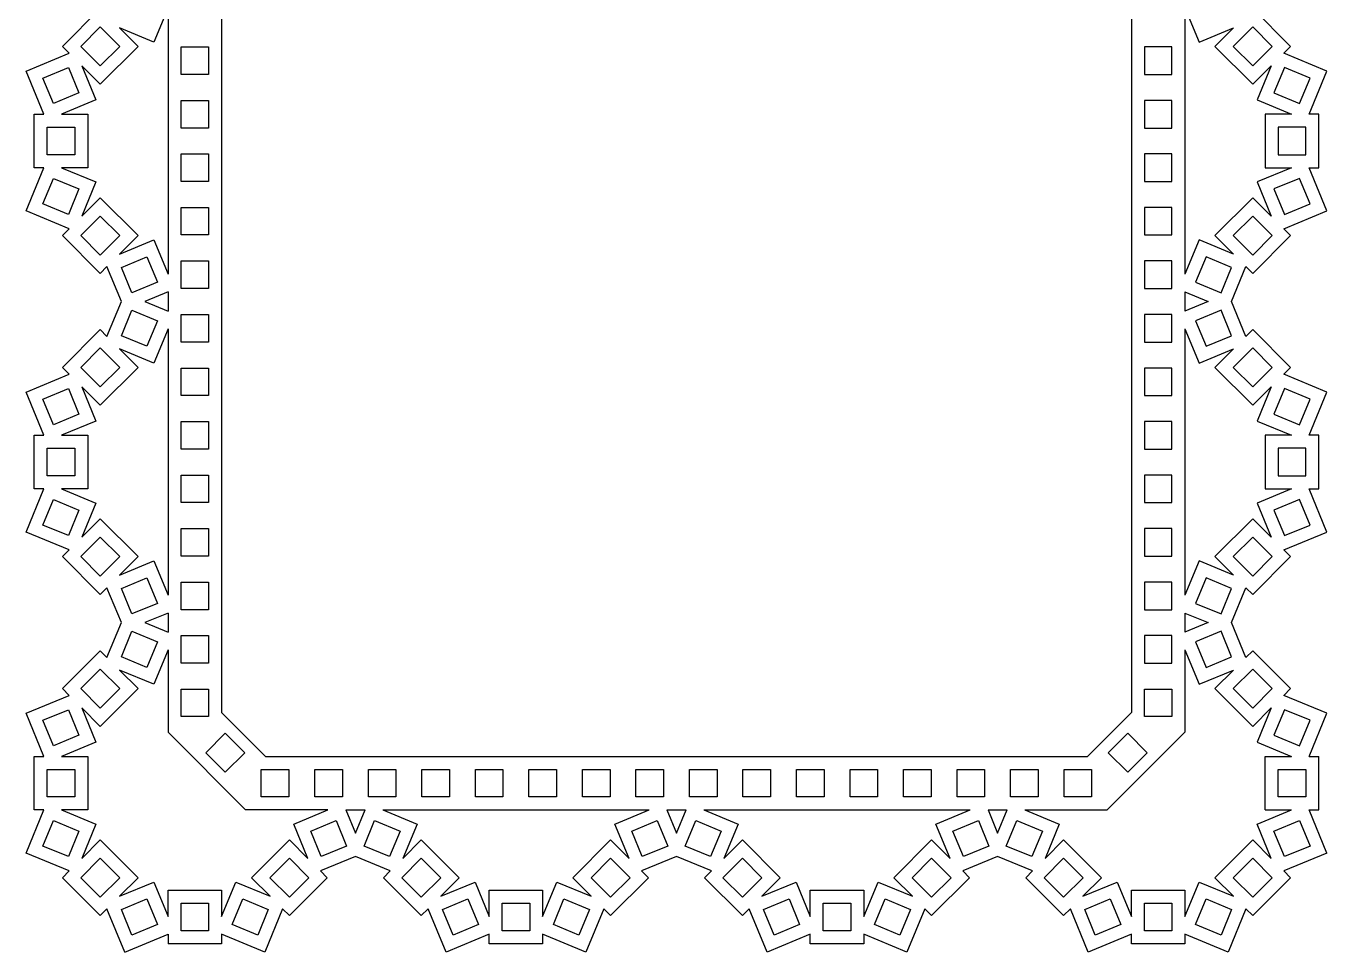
# Model space of a CAD drawing. Extents: x 198 to 660, y 50 to 237.
# Drawn here: x 509.8 to 660.3, y 49.9 to 157 of the extents above; entities that cross this region are included whole.
import ezdxf

# ---------------------------------------------------------------- set-up
doc = ezdxf.new("R2010")
doc.units = 0
doc.layers.get('0').update_dxf_attribs({"linetype": 'CONTINUOUS'})

msp = doc.modelspace()

# ---------------------------------------------------------------- linework, layer by layer
for p, q in [((532.46, 209.75), (532.46, 77.61)), ((637.65, 209.75), (637.65, 77.61)), ((514.05, 154.62), (518.43, 158.99)), ((526.27, 159.08), (524.63, 155.11)), ((526.27, 159.08), (526.27, 128.28)), ((643.83, 159.08), (643.83, 128.28)), ((643.83, 159.08), (645.48, 155.11)), ((656.05, 154.62), (651.68, 158.99)), ((516.17, 154.62), (518.43, 156.87)), ((518.43, 156.87), (520.68, 154.62)), ((520.67, 156.75), (522.8, 154.62)), ((524.63, 155.11), (520.67, 156.75)), ((645.48, 155.11), (649.44, 156.75)), ((649.44, 156.75), (647.3, 154.62)), ((651.68, 156.87), (649.43, 154.62)), ((653.93, 154.62), (651.68, 156.87)), ((509.85, 151.76), (514.84, 153.83)), ((514.84, 153.83), (514.05, 154.62)), ((518.43, 152.36), (516.17, 154.62)), ((522.8, 154.62), (518.43, 150.24)), ((520.68, 154.62), (518.43, 152.36)), ((527.77, 154.56), (530.96, 154.56)), ((527.77, 151.37), (527.77, 154.56)), ((530.96, 154.56), (530.96, 151.37)), ((642.33, 154.56), (639.15, 154.56)), ((639.15, 154.56), (639.15, 151.37)), ((642.33, 151.37), (642.33, 154.56)), ((647.3, 154.62), (651.68, 150.24)), ((649.43, 154.62), (651.68, 152.36)), ((651.68, 152.36), (653.93, 154.62)), ((655.27, 153.83), (656.05, 154.62)), ((660.26, 151.76), (655.27, 153.83)), ((511.81, 150.95), (514.75, 152.17)), ((514.75, 152.17), (515.97, 149.23)), ((516.29, 152.38), (517.93, 148.42)), ((518.43, 150.24), (516.29, 152.38)), ((651.68, 150.24), (653.82, 152.38)), ((653.82, 152.38), (652.17, 148.42)), ((655.35, 152.17), (654.13, 149.23)), ((658.3, 150.95), (655.35, 152.17)), ((511.92, 146.77), (509.85, 151.76)), ((513.03, 148.01), (511.81, 150.95)), ((530.96, 151.37), (527.77, 151.37)), ((639.15, 151.37), (642.33, 151.37)), ((657.08, 148.01), (658.3, 150.95)), ((658.19, 146.77), (660.26, 151.76)), ((515.97, 149.23), (513.03, 148.01)), ((654.13, 149.23), (657.08, 148.01)), ((517.93, 148.42), (513.97, 146.77)), ((527.77, 148.37), (530.96, 148.37)), ((527.77, 145.18), (527.77, 148.37)), ((530.96, 148.37), (530.96, 145.18)), ((642.33, 148.37), (639.15, 148.37)), ((639.15, 148.37), (639.15, 145.18)), ((642.33, 145.18), (642.33, 148.37)), ((652.17, 148.42), (656.14, 146.77)), ((510.8, 140.59), (510.8, 146.77)), ((510.8, 146.77), (511.92, 146.77)), ((513.97, 146.77), (516.99, 146.77)), ((516.99, 146.77), (516.99, 140.59)), ((653.12, 146.77), (653.12, 140.59)), ((656.14, 146.77), (653.12, 146.77)), ((659.3, 146.77), (658.19, 146.77)), ((659.3, 140.59), (659.3, 146.77)), ((512.3, 145.27), (515.49, 145.27)), ((512.3, 142.09), (512.3, 145.27)), ((515.49, 145.27), (515.49, 142.09)), ((530.96, 145.18), (527.77, 145.18)), ((639.15, 145.18), (642.33, 145.18)), ((654.62, 145.27), (654.62, 142.09)), ((657.8, 145.27), (654.62, 145.27)), ((657.8, 142.09), (657.8, 145.27)), ((515.49, 142.09), (512.3, 142.09)), ((527.77, 138.99), (527.77, 142.18)), ((527.77, 142.18), (530.96, 142.18)), ((530.96, 142.18), (530.96, 138.99)), ((639.15, 142.18), (639.15, 138.99)), ((642.33, 142.18), (639.15, 142.18)), ((642.33, 138.99), (642.33, 142.18)), ((654.62, 142.09), (657.8, 142.09)), ((509.85, 135.6), (511.92, 140.59)), ((511.92, 140.59), (510.8, 140.59)), ((513.97, 140.59), (517.93, 138.94)), ((516.99, 140.59), (513.97, 140.59)), ((656.14, 140.59), (652.17, 138.94)), ((653.12, 140.59), (656.14, 140.59)), ((660.26, 135.6), (658.19, 140.59)), ((658.19, 140.59), (659.3, 140.59)), ((511.81, 136.41), (513.03, 139.35)), ((513.03, 139.35), (515.97, 138.13)), ((517.93, 138.94), (516.29, 134.98)), ((530.96, 138.99), (527.77, 138.99)), ((639.15, 138.99), (642.33, 138.99)), ((652.17, 138.94), (653.82, 134.98)), ((657.08, 139.35), (654.13, 138.13)), ((658.3, 136.41), (657.08, 139.35)), ((515.97, 138.13), (514.75, 135.19)), ((516.29, 134.98), (518.43, 137.12)), ((518.43, 137.12), (522.8, 132.74)), ((651.68, 137.12), (647.3, 132.74)), ((653.82, 134.98), (651.68, 137.12)), ((654.13, 138.13), (655.35, 135.19)), ((514.84, 133.53), (509.85, 135.6)), ((514.75, 135.19), (511.81, 136.41)), ((527.77, 135.99), (530.96, 135.99)), ((527.77, 132.81), (527.77, 135.99)), ((530.96, 135.99), (530.96, 132.81)), ((639.15, 135.99), (639.15, 132.81)), ((642.33, 135.99), (639.15, 135.99)), ((642.33, 132.81), (642.33, 135.99)), ((655.27, 133.53), (660.26, 135.6)), ((655.35, 135.19), (658.3, 136.41)), ((516.17, 132.74), (518.43, 135)), ((518.43, 135), (520.68, 132.74)), ((651.68, 135), (649.43, 132.74)), ((653.93, 132.74), (651.68, 135)), ((514.05, 132.74), (514.84, 133.53)), ((518.43, 128.37), (514.05, 132.74)), ((518.43, 130.49), (516.17, 132.74)), ((520.68, 132.74), (518.43, 130.49)), ((522.8, 132.74), (520.67, 130.61)), ((530.96, 132.81), (527.77, 132.81)), ((639.15, 132.81), (642.33, 132.81)), ((647.3, 132.74), (649.44, 130.61)), ((649.43, 132.74), (651.68, 130.49)), ((651.68, 130.49), (653.93, 132.74)), ((651.68, 128.37), (656.05, 132.74)), ((656.05, 132.74), (655.27, 133.53)), ((520.67, 130.61), (524.63, 132.25)), ((524.63, 132.25), (526.27, 128.28)), ((645.48, 132.25), (643.83, 128.28)), ((649.44, 130.61), (645.48, 132.25)), ((520.87, 129.07), (523.82, 130.29)), ((523.82, 130.29), (525.04, 127.34)), ((527.77, 126.62), (527.77, 129.81)), ((527.77, 129.81), (530.96, 129.81)), ((530.96, 129.81), (530.96, 126.62)), ((639.15, 129.81), (639.15, 126.62)), ((642.33, 129.81), (639.15, 129.81)), ((642.33, 126.62), (642.33, 129.81)), ((646.29, 130.29), (645.07, 127.34)), ((649.23, 129.07), (646.29, 130.29)), ((519.21, 129.15), (518.43, 128.37)), ((520.89, 125.12), (519.21, 129.15)), ((522.09, 126.12), (520.87, 129.07)), ((648.01, 126.12), (649.23, 129.07)), ((649.22, 125.12), (650.89, 129.15)), ((650.89, 129.15), (651.68, 128.37)), ((525.04, 127.34), (522.09, 126.12)), ((530.96, 126.62), (527.77, 126.62)), ((639.15, 126.62), (642.33, 126.62)), ((645.07, 127.34), (648.01, 126.12)), ((519.21, 121.08), (520.89, 125.12)), ((526.27, 126.23), (523.59, 125.12)), ((523.59, 125.12), (526.27, 124.01)), ((526.27, 126.23), (526.27, 124.01)), ((643.83, 126.23), (646.52, 125.12)), ((643.83, 126.23), (643.83, 124.01)), ((646.52, 125.12), (643.83, 124.01)), ((650.89, 121.08), (649.22, 125.12)), ((520.87, 121.17), (522.09, 124.11)), ((522.09, 124.11), (525.04, 122.89)), ((527.77, 123.62), (530.96, 123.62)), ((527.77, 120.43), (527.77, 123.62)), ((530.96, 123.62), (530.96, 120.43)), ((642.33, 123.62), (639.15, 123.62)), ((639.15, 123.62), (639.15, 120.43)), ((642.33, 120.43), (642.33, 123.62)), ((648.01, 124.11), (645.07, 122.89)), ((649.23, 121.17), (648.01, 124.11)), ((514.05, 117.49), (518.43, 121.87)), ((518.43, 121.87), (519.21, 121.08)), ((525.04, 122.89), (523.82, 119.95)), ((526.27, 121.95), (524.63, 117.99)), ((526.27, 121.95), (526.27, 91.16)), ((643.83, 121.95), (643.83, 91.16)), ((643.83, 121.95), (645.48, 117.99)), ((645.07, 122.89), (646.29, 119.95)), ((651.68, 121.87), (650.89, 121.08)), ((656.05, 117.49), (651.68, 121.87)), ((523.82, 119.95), (520.87, 121.17)), ((530.96, 120.43), (527.77, 120.43)), ((639.15, 120.43), (642.33, 120.43)), ((646.29, 119.95), (649.23, 121.17)), ((516.17, 117.49), (518.43, 119.75)), ((518.43, 119.75), (520.68, 117.49)), ((524.63, 117.99), (520.67, 119.63)), ((520.67, 119.63), (522.8, 117.49)), ((645.48, 117.99), (649.44, 119.63)), ((649.44, 119.63), (647.3, 117.49)), ((651.68, 119.75), (649.43, 117.49)), ((653.93, 117.49), (651.68, 119.75)), ((514.84, 116.71), (514.05, 117.49)), ((518.43, 115.24), (516.17, 117.49)), ((522.8, 117.49), (518.43, 113.12)), ((520.68, 117.49), (518.43, 115.24)), ((527.77, 117.43), (530.96, 117.43)), ((527.77, 114.24), (527.77, 117.43)), ((530.96, 117.43), (530.96, 114.24)), ((642.33, 117.43), (639.15, 117.43)), ((639.15, 117.43), (639.15, 114.24)), ((642.33, 114.24), (642.33, 117.43)), ((647.3, 117.49), (651.68, 113.12)), ((649.43, 117.49), (651.68, 115.24)), ((651.68, 115.24), (653.93, 117.49)), ((655.27, 116.71), (656.05, 117.49)), ((509.85, 114.64), (514.84, 116.71)), ((660.26, 114.64), (655.27, 116.71)), ((511.92, 109.65), (509.85, 114.64)), ((511.81, 113.83), (514.75, 115.05)), ((514.75, 115.05), (515.97, 112.1)), ((516.29, 115.25), (517.93, 111.29)), ((518.43, 113.12), (516.29, 115.25)), ((651.68, 113.12), (653.82, 115.25)), ((653.82, 115.25), (652.17, 111.29)), ((655.35, 115.05), (654.13, 112.1)), ((658.3, 113.83), (655.35, 115.05)), ((658.19, 109.65), (660.26, 114.64)), ((513.03, 110.88), (511.81, 113.83)), ((530.96, 114.24), (527.77, 114.24)), ((639.15, 114.24), (642.33, 114.24)), ((657.08, 110.88), (658.3, 113.83)), ((515.97, 112.1), (513.03, 110.88)), ((654.13, 112.1), (657.08, 110.88)), ((517.93, 111.29), (513.97, 109.65)), ((527.77, 111.24), (530.96, 111.24)), ((527.77, 108.06), (527.77, 111.24)), ((530.96, 111.24), (530.96, 108.06)), ((642.33, 111.24), (639.15, 111.24)), ((639.15, 111.24), (639.15, 108.06)), ((642.33, 108.06), (642.33, 111.24)), ((652.17, 111.29), (656.14, 109.65)), ((510.8, 103.46), (510.8, 109.65)), ((510.8, 109.65), (511.92, 109.65)), ((513.97, 109.65), (516.99, 109.65)), ((516.99, 109.65), (516.99, 103.46)), ((653.12, 109.65), (653.12, 103.46)), ((656.14, 109.65), (653.12, 109.65)), ((659.3, 109.65), (658.19, 109.65)), ((659.3, 103.46), (659.3, 109.65)), ((512.3, 104.96), (512.3, 108.15)), ((512.3, 108.15), (515.49, 108.15)), ((515.49, 108.15), (515.49, 104.96)), ((530.96, 108.06), (527.77, 108.06)), ((639.15, 108.06), (642.33, 108.06)), ((654.62, 108.15), (654.62, 104.96)), ((657.8, 108.15), (654.62, 108.15)), ((657.8, 104.96), (657.8, 108.15)), ((515.49, 104.96), (512.3, 104.96)), ((527.77, 101.87), (527.77, 105.06)), ((527.77, 105.06), (530.96, 105.06)), ((530.96, 105.06), (530.96, 101.87)), ((639.15, 105.06), (639.15, 101.87)), ((642.33, 105.06), (639.15, 105.06)), ((642.33, 101.87), (642.33, 105.06)), ((654.62, 104.96), (657.8, 104.96)), ((509.85, 98.47), (511.92, 103.46)), ((511.92, 103.46), (510.8, 103.46)), ((513.97, 103.46), (517.93, 101.82)), ((516.99, 103.46), (513.97, 103.46)), ((656.14, 103.46), (652.17, 101.82)), ((653.12, 103.46), (656.14, 103.46)), ((660.26, 98.47), (658.19, 103.46)), ((658.19, 103.46), (659.3, 103.46)), ((511.81, 99.28), (513.03, 102.23)), ((513.03, 102.23), (515.97, 101.01)), ((515.97, 101.01), (514.75, 98.06)), ((517.93, 101.82), (516.29, 97.86)), ((530.96, 101.87), (527.77, 101.87)), ((639.15, 101.87), (642.33, 101.87)), ((652.17, 101.82), (653.82, 97.86)), ((657.08, 102.23), (654.13, 101.01)), ((654.13, 101.01), (655.35, 98.06)), ((658.3, 99.28), (657.08, 102.23)), ((514.75, 98.06), (511.81, 99.28)), ((516.29, 97.86), (518.43, 99.99)), ((518.43, 99.99), (522.8, 95.62)), ((651.68, 99.99), (647.3, 95.62)), ((653.82, 97.86), (651.68, 99.99)), ((655.35, 98.06), (658.3, 99.28)), ((514.84, 96.4), (509.85, 98.47)), ((516.17, 95.62), (518.43, 97.87)), ((518.43, 97.87), (520.68, 95.62)), ((527.77, 95.68), (527.77, 98.87)), ((527.77, 98.87), (530.96, 98.87)), ((530.96, 98.87), (530.96, 95.68)), ((642.33, 98.87), (639.15, 98.87)), ((639.15, 98.87), (639.15, 95.68)), ((642.33, 95.68), (642.33, 98.87)), ((651.68, 97.87), (649.43, 95.62)), ((653.93, 95.62), (651.68, 97.87)), ((655.27, 96.4), (660.26, 98.47)), ((514.05, 95.62), (514.84, 96.4)), ((656.05, 95.62), (655.27, 96.4)), ((518.43, 91.24), (514.05, 95.62)), ((518.43, 93.36), (516.17, 95.62)), ((520.68, 95.62), (518.43, 93.36)), ((522.8, 95.62), (520.67, 93.48)), ((520.67, 93.48), (524.63, 95.12)), ((524.63, 95.12), (526.27, 91.16)), ((530.96, 95.68), (527.77, 95.68)), ((639.15, 95.68), (642.33, 95.68)), ((645.48, 95.12), (643.83, 91.16)), ((649.44, 93.48), (645.48, 95.12)), ((647.3, 95.62), (649.44, 93.48)), ((649.43, 95.62), (651.68, 93.36)), ((651.68, 93.36), (653.93, 95.62)), ((651.68, 91.24), (656.05, 95.62)), ((519.21, 92.03), (518.43, 91.24)), ((520.89, 87.99), (519.21, 92.03)), ((520.87, 91.94), (523.82, 93.16)), ((522.09, 89), (520.87, 91.94)), ((523.82, 93.16), (525.04, 90.22)), ((527.77, 89.49), (527.77, 92.68)), ((527.77, 92.68), (530.96, 92.68)), ((530.96, 92.68), (530.96, 89.49)), ((642.33, 92.68), (639.15, 92.68)), ((639.15, 92.68), (639.15, 89.49)), ((642.33, 89.49), (642.33, 92.68)), ((646.29, 93.16), (645.07, 90.22)), ((649.23, 91.94), (646.29, 93.16)), ((648.01, 89), (649.23, 91.94)), ((649.22, 87.99), (650.89, 92.03)), ((650.89, 92.03), (651.68, 91.24)), ((525.04, 90.22), (522.09, 89)), ((526.27, 89.1), (523.59, 87.99)), ((526.27, 89.1), (526.27, 86.88)), ((530.96, 89.49), (527.77, 89.49)), ((639.15, 89.49), (642.33, 89.49)), ((643.83, 89.1), (646.52, 87.99)), ((643.83, 89.1), (643.83, 86.88)), ((645.07, 90.22), (648.01, 89)), ((519.21, 83.96), (520.89, 87.99)), ((523.59, 87.99), (526.27, 86.88)), ((646.52, 87.99), (643.83, 86.88)), ((650.89, 83.96), (649.22, 87.99)), ((520.87, 84.04), (522.09, 86.99)), ((522.09, 86.99), (525.04, 85.77)), ((525.04, 85.77), (523.82, 82.82)), ((527.77, 83.31), (527.77, 86.49)), ((527.77, 86.49), (530.96, 86.49)), ((530.96, 86.49), (530.96, 83.31)), ((642.33, 86.49), (639.15, 86.49)), ((639.15, 86.49), (639.15, 83.31)), ((642.33, 83.31), (642.33, 86.49)), ((648.01, 86.99), (645.07, 85.77)), ((645.07, 85.77), (646.29, 82.82)), ((649.23, 84.04), (648.01, 86.99)), ((514.05, 80.37), (518.43, 84.74)), ((518.43, 84.74), (519.21, 83.96)), ((526.27, 84.83), (524.63, 80.86)), ((526.27, 84.83), (526.27, 75.31)), ((643.83, 84.83), (643.83, 75.31)), ((643.83, 84.83), (645.48, 80.86)), ((651.68, 84.74), (650.89, 83.96)), ((656.05, 80.37), (651.68, 84.74)), ((523.82, 82.82), (520.87, 84.04)), ((530.96, 83.31), (527.77, 83.31)), ((639.15, 83.31), (642.33, 83.31)), ((646.29, 82.82), (649.23, 84.04)), ((516.17, 80.37), (518.43, 82.62)), ((518.43, 82.62), (520.68, 80.37)), ((520.67, 82.5), (522.8, 80.37)), ((524.63, 80.86), (520.67, 82.5)), ((645.48, 80.86), (649.44, 82.5)), ((649.44, 82.5), (647.3, 80.37)), ((651.68, 82.62), (649.43, 80.37)), ((653.93, 80.37), (651.68, 82.62)), ((514.84, 79.58), (514.05, 80.37)), ((518.43, 78.11), (516.17, 80.37)), ((520.68, 80.37), (518.43, 78.11)), ((522.8, 80.37), (518.43, 75.99)), ((527.77, 77.12), (527.77, 80.31)), ((527.77, 80.31), (530.96, 80.31)), ((530.96, 80.31), (530.96, 77.12)), ((639.15, 77.12), (639.15, 80.31)), ((639.15, 80.31), (642.33, 80.31)), ((642.33, 80.31), (642.33, 77.12)), ((647.3, 80.37), (651.68, 75.99)), ((649.43, 80.37), (651.68, 78.11)), ((651.68, 78.11), (653.93, 80.37)), ((655.27, 79.58), (656.05, 80.37)), ((509.85, 77.51), (514.84, 79.58)), ((660.26, 77.51), (655.27, 79.58)), ((511.92, 72.52), (509.85, 77.51)), ((511.81, 76.7), (514.75, 77.92)), ((514.75, 77.92), (515.97, 74.98)), ((518.43, 75.99), (516.29, 78.13)), ((516.29, 78.13), (517.93, 74.17)), ((530.96, 77.12), (527.77, 77.12)), ((532.46, 77.61), (537.54, 72.52)), ((637.65, 77.61), (632.56, 72.52)), ((642.33, 77.12), (639.15, 77.12)), ((651.68, 75.99), (653.82, 78.13)), ((653.82, 78.13), (652.17, 74.17)), ((655.35, 77.92), (654.13, 74.98)), ((658.3, 76.7), (655.35, 77.92)), ((658.19, 72.52), (660.26, 77.51)), ((513.03, 73.76), (511.81, 76.7)), ((535.24, 66.34), (526.27, 75.31)), ((634.86, 66.34), (643.83, 75.31)), ((657.08, 73.76), (658.3, 76.7)), ((515.97, 74.98), (513.03, 73.76)), ((517.93, 74.17), (513.97, 72.52)), ((530.63, 72.94), (532.88, 75.2)), ((532.88, 75.2), (535.13, 72.94)), ((634.97, 72.94), (637.23, 75.2)), ((639.48, 72.94), (637.23, 75.2)), ((652.17, 74.17), (656.14, 72.52)), ((654.13, 74.98), (657.08, 73.76)), ((510.8, 66.34), (510.8, 72.52)), ((510.8, 72.52), (511.92, 72.52)), ((513.97, 72.52), (516.99, 72.52)), ((516.99, 72.52), (516.99, 66.34)), ((532.88, 70.69), (530.63, 72.94)), ((535.13, 72.94), (532.88, 70.69)), ((537.54, 72.52), (632.56, 72.52)), ((634.97, 72.94), (637.23, 70.69)), ((637.23, 70.69), (639.48, 72.94)), ((653.12, 66.34), (653.12, 72.52)), ((653.12, 72.52), (656.14, 72.52)), ((658.19, 72.52), (659.3, 72.52)), ((659.3, 66.34), (659.3, 72.52)), ((512.3, 71.02), (515.49, 71.02)), ((512.3, 67.84), (512.3, 71.02)), ((515.49, 71.02), (515.49, 67.84)), ((537.05, 71.02), (540.24, 71.02)), ((537.05, 67.84), (537.05, 71.02)), ((540.24, 71.02), (540.24, 67.84)), ((543.24, 71.02), (546.43, 71.02)), ((543.24, 67.84), (543.24, 71.02)), ((546.43, 71.02), (546.43, 67.84)), ((549.43, 71.02), (552.62, 71.02)), ((549.43, 67.84), (549.43, 71.02)), ((552.62, 71.02), (552.62, 67.84)), ((555.62, 71.02), (558.8, 71.02)), ((555.62, 67.84), (555.62, 71.02)), ((558.8, 71.02), (558.8, 67.84)), ((561.8, 71.02), (564.99, 71.02)), ((561.8, 67.84), (561.8, 71.02)), ((564.99, 71.02), (564.99, 67.84)), ((567.99, 67.84), (567.99, 71.02)), ((567.99, 71.02), (571.18, 71.02)), ((571.18, 71.02), (571.18, 67.84)), ((574.18, 71.02), (577.37, 71.02)), ((574.18, 67.84), (574.18, 71.02)), ((577.37, 71.02), (577.37, 67.84)), ((580.37, 71.02), (583.55, 71.02)), ((580.37, 67.84), (580.37, 71.02)), ((583.55, 71.02), (583.55, 67.84)), ((586.55, 71.02), (589.74, 71.02)), ((586.55, 67.84), (586.55, 71.02)), ((589.74, 71.02), (589.74, 67.84)), ((592.74, 71.02), (595.93, 71.02)), ((592.74, 67.84), (592.74, 71.02)), ((595.93, 71.02), (595.93, 67.84)), ((598.93, 71.02), (602.12, 71.02)), ((598.93, 67.84), (598.93, 71.02)), ((602.12, 71.02), (602.12, 67.84)), ((605.12, 67.84), (605.12, 71.02)), ((605.12, 71.02), (608.3, 71.02)), ((608.3, 71.02), (608.3, 67.84)), ((611.3, 71.02), (614.49, 71.02)), ((611.3, 67.84), (611.3, 71.02)), ((614.49, 71.02), (614.49, 67.84)), ((617.49, 67.84), (617.49, 71.02)), ((617.49, 71.02), (620.68, 71.02)), ((620.68, 71.02), (620.68, 67.84)), ((623.68, 71.02), (626.87, 71.02)), ((623.68, 67.84), (623.68, 71.02)), ((626.87, 71.02), (626.87, 67.84)), ((629.87, 71.02), (633.05, 71.02)), ((629.87, 67.84), (629.87, 71.02)), ((633.05, 71.02), (633.05, 67.84)), ((654.62, 67.84), (654.62, 71.02)), ((654.62, 71.02), (657.8, 71.02)), ((657.8, 71.02), (657.8, 67.84)), ((515.49, 67.84), (512.3, 67.84)), ((540.24, 67.84), (537.05, 67.84)), ((546.43, 67.84), (543.24, 67.84)), ((552.62, 67.84), (549.43, 67.84)), ((558.8, 67.84), (555.62, 67.84)), ((564.99, 67.84), (561.8, 67.84)), ((571.18, 67.84), (567.99, 67.84)), ((577.37, 67.84), (574.18, 67.84)), ((583.55, 67.84), (580.37, 67.84)), ((589.74, 67.84), (586.55, 67.84)), ((595.93, 67.84), (592.74, 67.84)), ((602.12, 67.84), (598.93, 67.84)), ((608.3, 67.84), (605.12, 67.84)), ((614.49, 67.84), (611.3, 67.84)), ((620.68, 67.84), (617.49, 67.84)), ((626.87, 67.84), (623.68, 67.84)), ((633.05, 67.84), (629.87, 67.84)), ((657.8, 67.84), (654.62, 67.84)), ((509.85, 61.35), (511.92, 66.34)), ((511.92, 66.34), (510.8, 66.34)), ((513.97, 66.34), (517.93, 64.69)), ((516.99, 66.34), (513.97, 66.34)), ((544.76, 66.34), (535.24, 66.34)), ((540.8, 64.69), (544.76, 66.34)), ((546.82, 66.34), (549.04, 66.34)), ((546.82, 66.34), (547.93, 63.65)), ((547.93, 63.65), (549.04, 66.34)), ((551.09, 66.34), (581.89, 66.34)), ((551.09, 66.34), (555.06, 64.69)), ((577.92, 64.69), (581.89, 66.34)), ((583.94, 66.34), (586.17, 66.34)), ((583.94, 66.34), (585.05, 63.65)), ((585.05, 63.65), (586.17, 66.34)), ((588.22, 66.34), (619.01, 66.34)), ((588.22, 66.34), (592.18, 64.69)), ((615.05, 64.69), (619.01, 66.34)), ((621.07, 66.34), (623.29, 66.34)), ((621.07, 66.34), (622.18, 63.65)), ((622.18, 63.65), (623.29, 66.34)), ((625.34, 66.34), (634.86, 66.34)), ((625.34, 66.34), (629.31, 64.69)), ((652.17, 64.69), (656.14, 66.34)), ((653.12, 66.34), (656.14, 66.34)), ((660.26, 61.35), (658.19, 66.34)), ((658.19, 66.34), (659.3, 66.34)), ((511.81, 62.16), (513.03, 65.1)), ((513.03, 65.1), (515.97, 63.88)), ((517.93, 64.69), (516.29, 60.73)), ((542.44, 60.73), (540.8, 64.69)), ((542.76, 63.88), (545.7, 65.1)), ((545.7, 65.1), (546.92, 62.16)), ((548.93, 62.16), (550.15, 65.1)), ((550.15, 65.1), (553.1, 63.88)), ((555.06, 64.69), (553.42, 60.73)), ((579.57, 60.73), (577.92, 64.69)), ((579.88, 63.88), (582.83, 65.1)), ((582.83, 65.1), (584.05, 62.16)), ((586.06, 62.16), (587.28, 65.1)), ((587.28, 65.1), (590.22, 63.88)), ((592.18, 64.69), (590.54, 60.73)), ((616.69, 60.73), (615.05, 64.69)), ((617.01, 63.88), (619.95, 65.1)), ((619.95, 65.1), (621.17, 62.16)), ((623.18, 62.16), (624.4, 65.1)), ((624.4, 65.1), (627.35, 63.88)), ((629.31, 64.69), (627.67, 60.73)), ((653.82, 60.73), (652.17, 64.69)), ((654.13, 63.88), (657.08, 65.1)), ((657.08, 65.1), (658.3, 62.16)), ((515.97, 63.88), (514.75, 60.94)), ((543.98, 60.94), (542.76, 63.88)), ((553.1, 63.88), (551.88, 60.94)), ((581.1, 60.94), (579.88, 63.88)), ((590.22, 63.88), (589, 60.94)), ((618.23, 60.94), (617.01, 63.88)), ((627.35, 63.88), (626.13, 60.94)), ((655.35, 60.94), (654.13, 63.88)), ((514.75, 60.94), (511.81, 62.16)), ((516.29, 60.73), (518.43, 62.87)), ((518.43, 62.87), (522.8, 58.49)), ((535.93, 58.49), (540.3, 62.87)), ((540.3, 62.87), (542.44, 60.73)), ((546.92, 62.16), (543.98, 60.94)), ((551.88, 60.94), (548.93, 62.16)), ((553.42, 60.73), (555.55, 62.87)), ((555.55, 62.87), (559.93, 58.49)), ((573.05, 58.49), (577.43, 62.87)), ((577.43, 62.87), (579.57, 60.73)), ((584.05, 62.16), (581.1, 60.94)), ((589, 60.94), (586.06, 62.16)), ((590.54, 60.73), (592.68, 62.87)), ((592.68, 62.87), (597.05, 58.49)), ((610.18, 58.49), (614.55, 62.87)), ((614.55, 62.87), (616.69, 60.73)), ((621.17, 62.16), (618.23, 60.94)), ((626.13, 60.94), (623.18, 62.16)), ((627.67, 60.73), (629.8, 62.87)), ((629.8, 62.87), (634.18, 58.49)), ((647.3, 58.49), (651.68, 62.87)), ((651.68, 62.87), (653.82, 60.73)), ((658.3, 62.16), (655.35, 60.94)), ((514.84, 59.28), (509.85, 61.35)), ((516.17, 58.49), (518.43, 60.75)), ((518.43, 60.75), (520.68, 58.49)), ((538.05, 58.49), (540.3, 60.75)), ((540.3, 60.75), (542.56, 58.49)), ((547.93, 60.95), (543.89, 59.28)), ((551.96, 59.28), (547.93, 60.95)), ((553.3, 58.49), (555.55, 60.75)), ((555.55, 60.75), (557.81, 58.49)), ((575.18, 58.49), (577.43, 60.75)), ((577.43, 60.75), (579.68, 58.49)), ((585.05, 60.95), (581.02, 59.28)), ((589.09, 59.28), (585.05, 60.95)), ((590.42, 58.49), (592.68, 60.75)), ((592.68, 60.75), (594.93, 58.49)), ((612.3, 58.49), (614.55, 60.75)), ((614.55, 60.75), (616.81, 58.49)), ((622.18, 60.95), (618.14, 59.28)), ((626.21, 59.28), (622.18, 60.95)), ((627.55, 58.49), (629.8, 60.75)), ((629.8, 60.75), (632.06, 58.49)), ((649.43, 58.49), (651.68, 60.75)), ((651.68, 60.75), (653.93, 58.49)), ((660.26, 61.35), (655.27, 59.28)), ((514.05, 58.49), (514.84, 59.28)), ((543.89, 59.28), (544.68, 58.49)), ((551.18, 58.49), (551.96, 59.28)), ((581.02, 59.28), (581.8, 58.49)), ((588.3, 58.49), (589.09, 59.28)), ((618.14, 59.28), (618.93, 58.49)), ((625.43, 58.49), (626.21, 59.28)), ((655.27, 59.28), (656.05, 58.49)), ((518.43, 54.12), (514.05, 58.49)), ((518.43, 56.24), (516.17, 58.49)), ((520.68, 58.49), (518.43, 56.24)), ((522.8, 58.49), (520.67, 56.36)), ((520.67, 56.36), (524.63, 58)), ((524.63, 58), (526.27, 54.03)), ((532.46, 54.03), (534.1, 58)), ((534.1, 58), (538.07, 56.36)), ((538.07, 56.36), (535.93, 58.49)), ((540.3, 56.24), (538.05, 58.49)), ((544.68, 58.49), (540.3, 54.12)), ((542.56, 58.49), (540.3, 56.24)), ((555.55, 54.12), (551.18, 58.49)), ((555.55, 56.24), (553.3, 58.49)), ((557.81, 58.49), (555.55, 56.24)), ((559.93, 58.49), (557.79, 56.36)), ((557.79, 56.36), (561.76, 58)), ((561.76, 58), (563.4, 54.03)), ((569.58, 54.03), (571.23, 58)), ((571.23, 58), (575.19, 56.36)), ((575.19, 56.36), (573.05, 58.49)), ((577.43, 56.24), (575.18, 58.49)), ((581.8, 58.49), (577.43, 54.12)), ((579.68, 58.49), (577.43, 56.24)), ((592.68, 54.12), (588.3, 58.49)), ((592.68, 56.24), (590.42, 58.49)), ((594.93, 58.49), (592.68, 56.24)), ((597.05, 58.49), (594.92, 56.36)), ((594.92, 56.36), (598.88, 58)), ((598.88, 58), (600.52, 54.03)), ((606.71, 54.03), (608.35, 58)), ((608.35, 58), (612.32, 56.36)), ((612.32, 56.36), (610.18, 58.49)), ((614.55, 56.24), (612.3, 58.49)), ((618.93, 58.49), (614.55, 54.12)), ((616.81, 58.49), (614.55, 56.24)), ((629.8, 54.12), (625.43, 58.49)), ((629.8, 56.24), (627.55, 58.49)), ((632.06, 58.49), (629.8, 56.24)), ((634.18, 58.49), (632.04, 56.36)), ((632.04, 56.36), (636.01, 58)), ((636.01, 58), (637.65, 54.03)), ((643.83, 54.03), (645.48, 58)), ((645.48, 58), (649.44, 56.36)), ((649.44, 56.36), (647.3, 58.49)), ((651.68, 56.24), (649.43, 58.49)), ((656.05, 58.49), (651.68, 54.12)), ((653.93, 58.49), (651.68, 56.24)), ((520.87, 54.82), (523.82, 56.04)), ((523.82, 56.04), (525.04, 53.09)), ((526.27, 54.03), (526.27, 57.06)), ((526.27, 57.06), (532.46, 57.06)), ((532.46, 57.06), (532.46, 54.03)), ((533.69, 53.09), (534.91, 56.04)), ((534.91, 56.04), (537.86, 54.82)), ((558, 54.82), (560.94, 56.04)), ((560.94, 56.04), (562.16, 53.09)), ((563.4, 54.03), (563.4, 57.06)), ((563.4, 57.06), (569.58, 57.06)), ((569.58, 57.06), (569.58, 54.03)), ((570.82, 53.09), (572.04, 56.04)), ((572.04, 56.04), (574.98, 54.82)), ((595.12, 54.82), (598.07, 56.04)), ((598.07, 56.04), (599.29, 53.09)), ((600.52, 54.03), (600.52, 57.06)), ((600.52, 57.06), (606.71, 57.06)), ((606.71, 57.06), (606.71, 54.03)), ((607.94, 53.09), (609.16, 56.04)), ((609.16, 56.04), (612.11, 54.82)), ((632.25, 54.82), (635.19, 56.04)), ((635.19, 56.04), (636.41, 53.09)), ((637.65, 54.03), (637.65, 57.06)), ((637.65, 57.06), (643.83, 57.06)), ((643.83, 57.06), (643.83, 54.03)), ((645.07, 53.09), (646.29, 56.04)), ((646.29, 56.04), (649.23, 54.82)), ((519.21, 54.9), (518.43, 54.12)), ((521.28, 49.91), (519.21, 54.9)), ((522.09, 51.87), (520.87, 54.82)), ((527.77, 55.56), (530.96, 55.56)), ((527.77, 52.37), (527.77, 55.56)), ((530.96, 55.56), (530.96, 52.37)), ((537.86, 54.82), (536.64, 51.87)), ((539.52, 54.9), (537.45, 49.91)), ((540.3, 54.12), (539.52, 54.9)), ((556.34, 54.9), (555.55, 54.12)), ((558.41, 49.91), (556.34, 54.9)), ((559.22, 51.87), (558, 54.82)), ((564.9, 55.56), (568.08, 55.56)), ((564.9, 52.37), (564.9, 55.56)), ((568.08, 55.56), (568.08, 52.37)), ((574.98, 54.82), (573.76, 51.87)), ((576.64, 54.9), (574.58, 49.91)), ((577.43, 54.12), (576.64, 54.9)), ((593.46, 54.9), (592.68, 54.12)), ((595.53, 49.91), (593.46, 54.9)), ((596.34, 51.87), (595.12, 54.82)), ((602.02, 55.56), (605.21, 55.56)), ((602.02, 52.37), (602.02, 55.56)), ((605.21, 55.56), (605.21, 52.37)), ((612.11, 54.82), (610.89, 51.87)), ((613.77, 54.9), (611.7, 49.91)), ((614.55, 54.12), (613.77, 54.9)), ((630.59, 54.9), (629.8, 54.12)), ((632.66, 49.91), (630.59, 54.9)), ((633.47, 51.87), (632.25, 54.82)), ((639.15, 55.56), (642.33, 55.56)), ((639.15, 52.37), (639.15, 55.56)), ((642.33, 55.56), (642.33, 52.37)), ((649.23, 54.82), (648.01, 51.87)), ((650.89, 54.9), (648.83, 49.91)), ((651.68, 54.12), (650.89, 54.9)), ((525.04, 53.09), (522.09, 51.87)), ((536.64, 51.87), (533.69, 53.09)), ((562.16, 53.09), (559.22, 51.87)), ((573.76, 51.87), (570.82, 53.09)), ((599.29, 53.09), (596.34, 51.87)), ((610.89, 51.87), (607.94, 53.09)), ((636.41, 53.09), (633.47, 51.87)), ((648.01, 51.87), (645.07, 53.09)), ((521.28, 49.91), (526.27, 51.98)), ((526.27, 51.98), (526.27, 50.87)), ((530.96, 52.37), (527.77, 52.37)), ((537.45, 49.91), (532.46, 51.98)), ((532.46, 51.98), (532.46, 50.87)), ((563.4, 51.98), (558.41, 49.91)), ((563.4, 50.87), (563.4, 51.98)), ((568.08, 52.37), (564.9, 52.37)), ((574.58, 49.91), (569.58, 51.98)), ((569.58, 51.98), (569.58, 50.87)), ((600.52, 51.98), (595.53, 49.91)), ((600.52, 50.87), (600.52, 51.98)), ((605.21, 52.37), (602.02, 52.37)), ((611.7, 49.91), (606.71, 51.98)), ((606.71, 51.98), (606.71, 50.87)), ((637.65, 51.98), (632.66, 49.91)), ((637.65, 50.87), (637.65, 51.98)), ((642.33, 52.37), (639.15, 52.37)), ((648.83, 49.91), (643.83, 51.98)), ((643.83, 51.98), (643.83, 50.87)), ((532.46, 50.87), (526.27, 50.87)), ((569.58, 50.87), (563.4, 50.87)), ((606.71, 50.87), (600.52, 50.87)), ((643.83, 50.87), (637.65, 50.87))]:
    msp.add_line(p, q)

doc.saveas('drawing.dxf')
